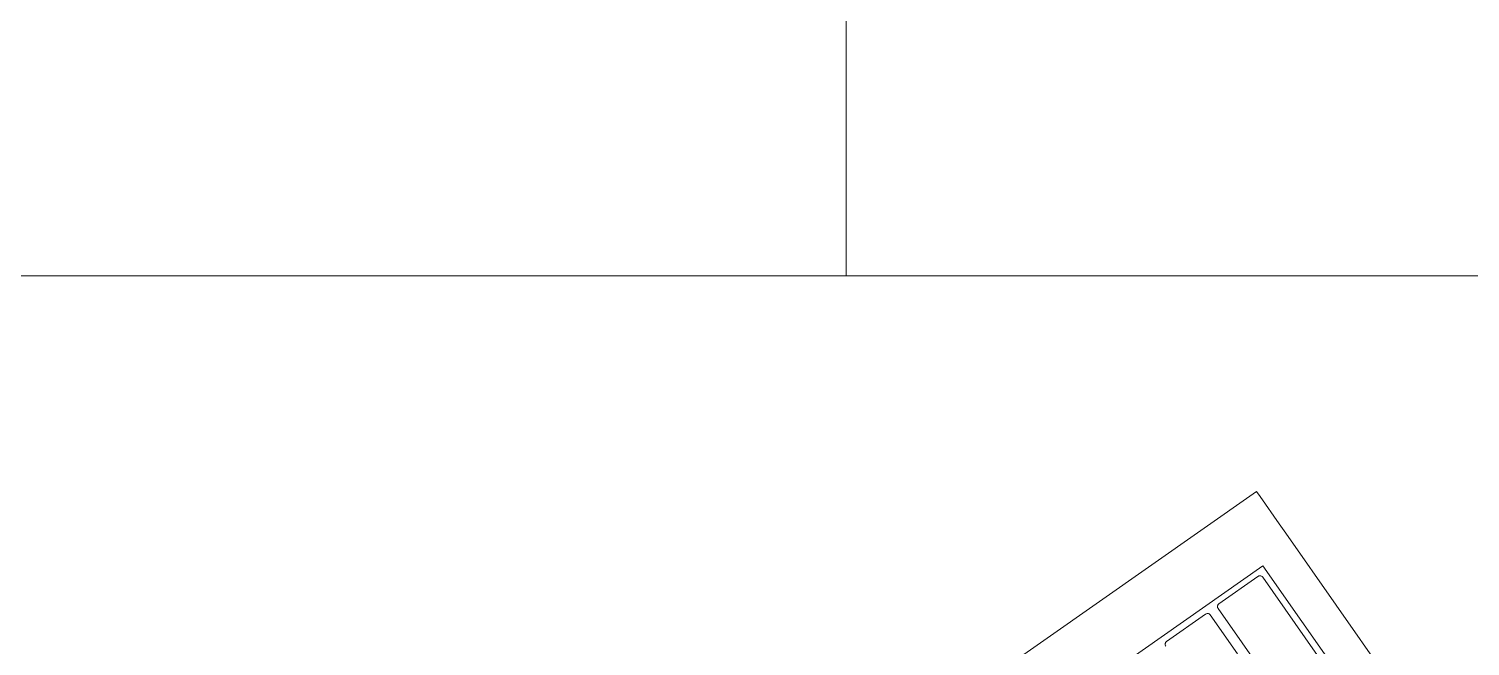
# Model space of a CAD drawing. Header units: inches. Extents: x 1 to 4637, y -664 to 702.
# Drawn here: x 2216.81 to 2233.52, y 595.1 to 602.26 of the extents above; entities that cross this region are included whole.
import ezdxf

# ---------------------------------------------------------------- set-up
doc = ezdxf.new("R2010")
doc.units = ezdxf.units.IN
doc.header["$MEASUREMENT"] = 0
doc.layers.add('I-FURN', color=30, linetype='Continuous', lineweight=9)

# ---------------------------------------------------------------- blocks, each defined once
blk = doc.blocks.new('Desk - Group 3 - No Side Chairs-V5-New Construction - Tel_Data_Elec Plan')
at = {"layer": 'I-FURN'}
for p, q in [((15.246, 2.5), (30.081, 12.887)), ((14.907, 2.984), (11.774, 7.459)), ((15.172, 3.361), (13.027, 6.425)), ((17.655, 5.1), (15.172, 3.361)), ((14.939, 4.928), (15.691, 3.854)), ((15.175, 3.493), (14.423, 4.567)), ((15.782, 3.931), (15.465, 4.383)), ((16.288, 4.238), (15.837, 3.921)), ((15.682, 3.8), (15.23, 3.483)), ((14.984, 2.874), (14.907, 2.984)), ((15.205, 2.558), (14.984, 2.874)), ((15.246, 2.5), (15.205, 2.558)), ((20, 0), (10.904, 0)), ((20, -48), (20, 0)), ((10.904, 0), (72, 0))]:
    blk.add_line(p, q, dxfattribs=at)
for points in [[(16.298, 4.292), (16.3, 4.289), (16.304, 4.282), (16.306, 4.269), (16.303, 4.257), (16.298, 4.246), (16.292, 4.24), (16.288, 4.238)], [(15.691, 3.854), (15.694, 3.851), (15.697, 3.844), (15.699, 3.831), (15.697, 3.819), (15.691, 3.808), (15.685, 3.802), (15.682, 3.8)]]:
    blk.add_open_spline(points, degree=3, dxfattribs=at)
for points in [[(15.837, 3.921), (15.833, 3.919), (15.826, 3.915), (15.811, 3.913), (15.795, 3.918), (15.785, 3.926), (15.782, 3.931)], [(15.23, 3.483), (15.227, 3.481), (15.219, 3.477), (15.205, 3.475), (15.188, 3.48), (15.179, 3.488), (15.175, 3.493)]]:
    blk.add_open_spline(points, degree=3, knots=[0, 0, 0, 0, 0.2, 0.4, 0.7, 1, 1, 1, 1], dxfattribs=at)

msp = doc.modelspace()

# ---------------------------------------------------------------- block references
at = {"layer": 'I-FURN', "rotation": 180}
msp.add_blockref('Desk - Group 3 - No Side Chairs-V5-New Construction - Tel_Data_Elec Plan', (2246.286, 599.397), dxfattribs=at)

doc.saveas('drawing.dxf')
